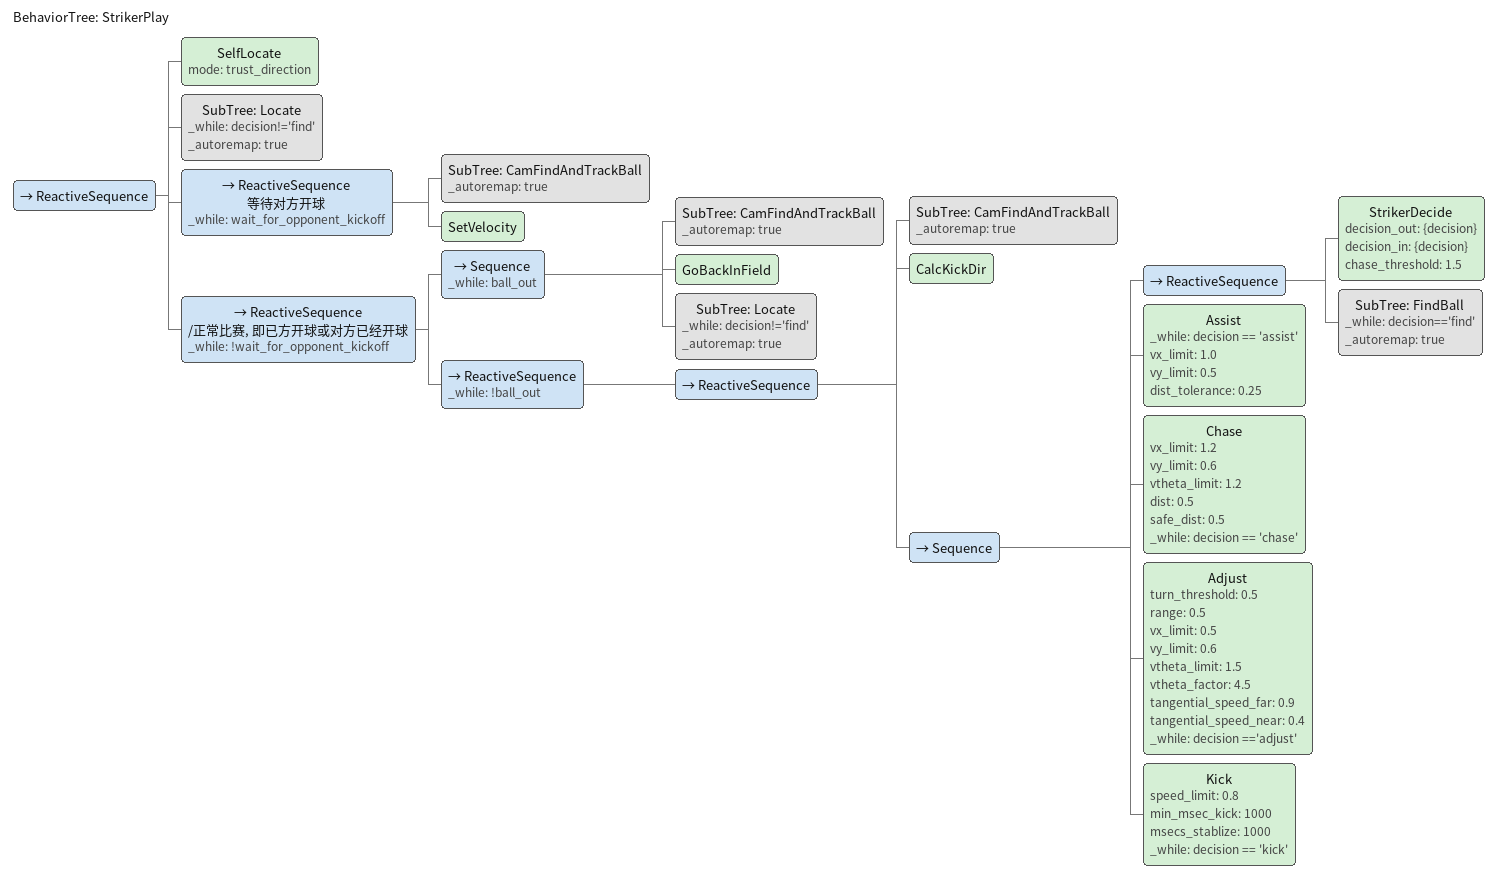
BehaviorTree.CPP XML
<?xml version="1.0" encoding="UTF-8"?>
<root BTCPP_format="4">
  <include path="./subtree_cam_find_and_track_ball.xml"/>

  <include path="./subtree_find_ball.xml"/>

  <include path="./subtree_locate.xml"/>

  <BehaviorTree ID="StrikerPlay">
    <ReactiveSequence>
      <SelfLocate mode="trust_direction"/>
      <SubTree ID="Locate"
               _while="decision!=&apos;find&apos;"
               _autoremap="true"/>
      <ReactiveSequence name="等待对方开球"
                        _while="wait_for_opponent_kickoff">
        <SubTree ID="CamFindAndTrackBall"
                 _autoremap="true"/>
        <SetVelocity/>
      </ReactiveSequence>
      <ReactiveSequence name="/正常比赛, 即已方开球或对方已经开球"
                        _while="!wait_for_opponent_kickoff">
        <Sequence _while="ball_out">
          <SubTree ID="CamFindAndTrackBall"
                   _autoremap="true"/>
          <GoBackInField/>
          <SubTree ID="Locate"
                   _while="decision!=&apos;find&apos;"
                   _autoremap="true"/>
        </Sequence>
        <ReactiveSequence _while="!ball_out">
          <ReactiveSequence>
            <SubTree ID="CamFindAndTrackBall"
                     _autoremap="true"/>
            <CalcKickDir/>
            <Sequence>
              <ReactiveSequence>
                <StrikerDecide decision_out="{decision}"
                               decision_in="{decision}"
                               chase_threshold="1.5"/>
                <SubTree ID="FindBall"
                         _while="decision==&apos;find&apos;"
                         _autoremap="true"/>
              </ReactiveSequence>
              <Assist _while="decision == 'assist'" vx_limit = "1.0" vy_limit="0.5" dist_tolerance="0.25"/>
              <Chase vx_limit="1.2"
                     vy_limit="0.6"
                     vtheta_limit="1.2"
                     dist="0.5"
                     safe_dist="0.5"
                     _while="decision == &apos;chase&apos;"/>
              <Adjust turn_threshold="0.5"
                      range="0.5"
                      vx_limit="0.5"
                      vy_limit="0.6"
                      vtheta_limit="1.5"
                      vtheta_factor="4.5"
                      tangential_speed_far="0.9"
                      tangential_speed_near="0.4"
                      _while="decision ==&apos;adjust&apos;"/>
              <Kick speed_limit="0.8"
                    min_msec_kick="1000"
                    msecs_stablize="1000"
                    _while="decision == &apos;kick&apos;"/>
            </Sequence>
          </ReactiveSequence>
        </ReactiveSequence>
      </ReactiveSequence>
    </ReactiveSequence>
  </BehaviorTree>

</root>
